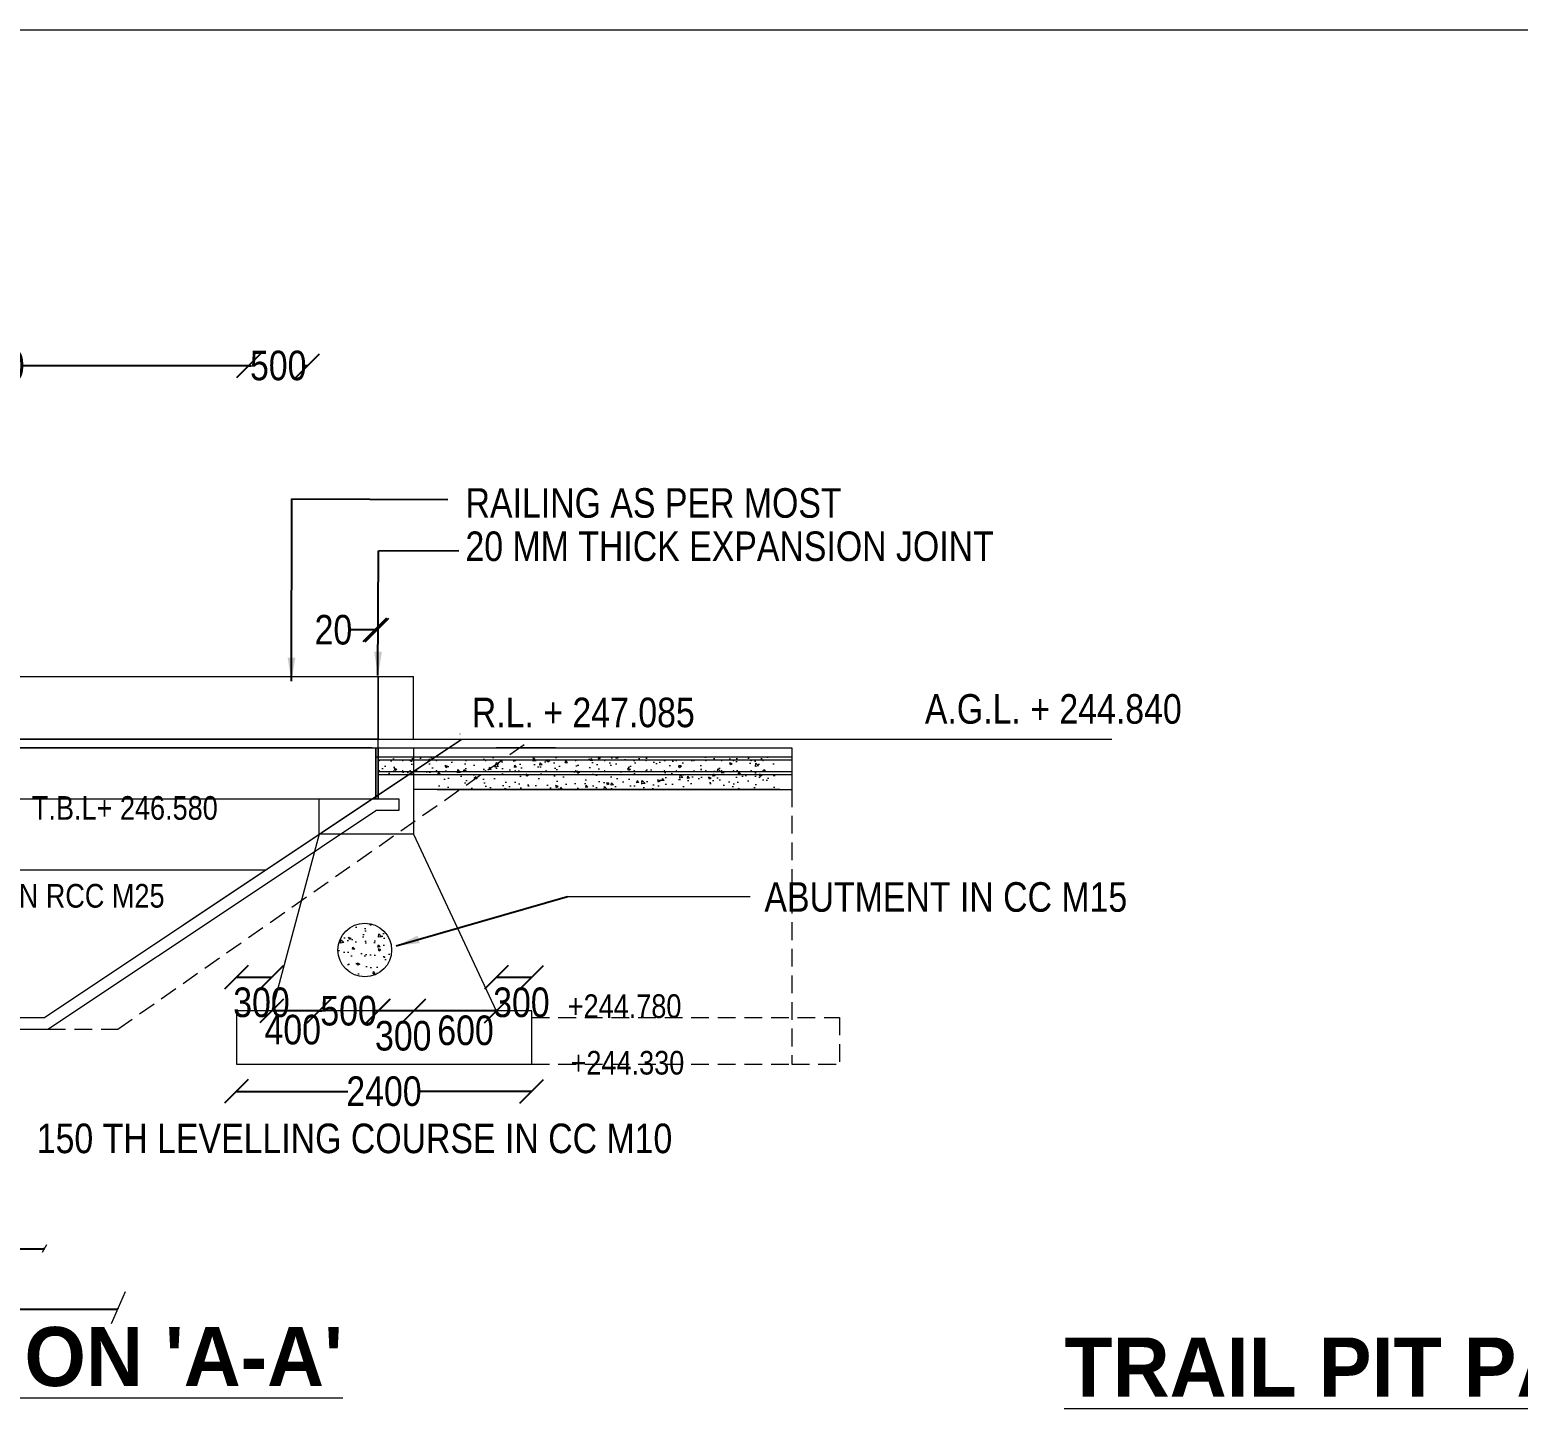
# Model space of a CAD drawing. Header units: millimetres. Extents: x 449716 to 511022, y -37103 to 8494.
# Drawn here: x 475907 to 488504, y -3188 to 8493 of the extents above; entities that cross this region are included whole.
import ezdxf
from ezdxf.enums import TextEntityAlignment as Align

# ---------------------------------------------------------------- set-up
doc = ezdxf.new("R2010")
doc.units = ezdxf.units.MM
doc.header["$LTSCALE"] = 300
doc.header["$MEASUREMENT"] = 0
doc.linetypes.add('DASHED', pattern=[0.75, 0.5, -0.25])
doc.layers.add('MAIN', color=7, linetype='Continuous')
doc.styles.add('ARIAL NARROW', font='ARIALN.TTF', dxfattribs={"height": 250})
doc.styles.add('CITYBLUEPR', font='cityb___.ttf')
doc.dimstyles.get("Standard").update_dxf_attribs({"dimtxt": 200, "dimasz": 200, "dimexe": 0.18, "dimexo": 0.0625, "dimgap": 0.09, "dimtad": 0, "dimdec": 0, "dimzin": 0, "dimdsep": 46, "dimtxsty": 'ARIAL NARROW', "dimcen": 0.0851, "dimdle": 0.1, "dimse1": 1, "dimse2": 1, "dimadec": 0, "dimazin": 0, "dimtfac": 1, "dimtdec": 0, "dimtofl": 0, "dimtmove": 0, "dimatfit": 3, "dimfxl": 1, "dimtolj": 1, "dimtzin": 0, "dimarcsym": 0})
doc.dimstyles.new('STANDARD$0', dxfattribs={"dimscale": 88.888889, "dimtxt": 0.02, "dimasz": 0.02, "dimexe": 0.05, "dimexo": 0.1, "dimgap": 0.002, "dimtad": 2, "dimdec": 0, "dimzin": 1, "dimdsep": 46, "dimtxsty": 'Standard', "dimcen": 0.09, "dimadec": 0, "dimazin": 0, "dimtfac": 1, "dimtdec": 4, "dimtofl": 0, "dimtmove": 0, "dimatfit": 3, "dimfxl": 1, "dimtolj": 1, "dimtzin": 1, "dimarcsym": 0})
doc.dimstyles.new('STANDARD$7', dxfattribs={"dimtxt": 2, "dimasz": 2, "dimexe": 1.25, "dimexo": 0.625, "dimtad": 1, "dimdec": 0, "dimlfac": 0.5, "dimdsep": 46, "dimtxsty": 'ARIAL NARROW', "dimcen": 2.5, "dimdle": 0.1, "dimse1": 1, "dimse2": 1, "dimadec": 0, "dimazin": 0, "dimtfac": 1, "dimtdec": 0, "dimtmove": 0, "dimatfit": 3, "dimfxl": 1, "dimtolj": 1, "dimtzin": 0, "dimarcsym": 0})

# ---------------------------------------------------------------- blocks, each defined once
blk = doc.blocks.new('_Oblique')
at = {"color": 0, "linetype": 'ByBlock', "lineweight": -2}
blk.add_line((-0.5, -0.5), (0.5, 0.5), dxfattribs=at)
blk = doc.blocks.new('*D6')
at = {"layer": 'Defpoints', "color": 0, "lineweight": 9, "transparency": 16777216}
for p in [(478846, 3415), (478846, 3086), (478826, 2936)]:
    blk.add_point(p, dxfattribs=at)
at = {"layer": 'MAIN', "color": 0, "lineweight": -2, "transparency": 16777216}
for p, q in [((478826, 3415), (478626, 3415)), ((478846, 3415), (478826, 3415))]:
    blk.add_line(p, q, dxfattribs=at)
at = {"layer": 'MAIN', "color": 0, "lineweight": -2, "transparency": 16777216, "xscale": 200, "yscale": 200, "zscale": 200, "rotation": 180}
blk.add_blockref('_Oblique', (478826, 3415), dxfattribs=at)
at = {"layer": 'MAIN', "color": 0, "lineweight": -2, "transparency": 16777216, "xscale": 200, "yscale": 200, "zscale": 200}
blk.add_blockref('_Oblique', (478846, 3415), dxfattribs=at)
at = {"layer": 'MAIN', "color": 0, "lineweight": 9, "transparency": 16777216, "insert": (478477, 3415), "char_height": 250, "attachment_point": 5, "style": 'ARIAL NARROW'}
blk.add_mtext('\\A1;20', dxfattribs=at)
blk = doc.blocks.new('*D8')
at = {"layer": 'Defpoints', "color": 0, "lineweight": 9, "transparency": 16777216}
for p in [(477760, 5651), (473330, 1916), (477760, 1766)]:
    blk.add_point(p, dxfattribs=at)
at = {"layer": 'MAIN', "color": 0, "lineweight": -2, "transparency": 16777216}
for p, q in [((473330, 5651), (475236, 5651)), ((477761, 5651), (475855, 5651))]:
    blk.add_line(p, q, dxfattribs=at)
at = {"layer": 'MAIN', "color": 0, "lineweight": -2, "transparency": 16777216, "xscale": 200, "yscale": 200, "zscale": 200, "rotation": 180}
blk.add_blockref('_Oblique', (473330, 5651), dxfattribs=at)
at = {"layer": 'MAIN', "color": 0, "lineweight": -2, "transparency": 16777216, "xscale": 200, "yscale": 200, "zscale": 200}
blk.add_blockref('_Oblique', (477760, 5651), dxfattribs=at)
at = {"layer": 'MAIN', "color": 0, "lineweight": 9, "transparency": 16777216, "insert": (475545, 5651), "char_height": 250, "attachment_point": 5, "style": 'ARIAL NARROW'}
blk.add_mtext('\\A1;4430', dxfattribs=at)
blk = doc.blocks.new('*D9')
at = {"layer": 'Defpoints', "color": 0, "lineweight": 9, "transparency": 16777216}
for p in [(478260, 5651), (477760, 1035), (478260, 1035)]:
    blk.add_point(p, dxfattribs=at)
at = {"layer": 'MAIN', "color": 0, "lineweight": -2, "transparency": 16777216}
for p, q in [((477760, 5651), (477784, 5651)), ((478261, 5651), (478237, 5651))]:
    blk.add_line(p, q, dxfattribs=at)
at = {"layer": 'MAIN', "color": 0, "lineweight": -2, "transparency": 16777216, "xscale": 200, "yscale": 200, "zscale": 200, "rotation": 180}
blk.add_blockref('_Oblique', (477760, 5651), dxfattribs=at)
at = {"layer": 'MAIN', "color": 0, "lineweight": -2, "transparency": 16777216, "xscale": 200, "yscale": 200, "zscale": 200}
blk.add_blockref('_Oblique', (478260, 5651), dxfattribs=at)
at = {"layer": 'MAIN', "color": 0, "lineweight": 9, "transparency": 16777216, "insert": (478010, 5651), "char_height": 250, "attachment_point": 5, "style": 'ARIAL NARROW'}
blk.add_mtext('\\A1;500', dxfattribs=at)
blk = doc.blocks.new('*D19')
at = {"layer": 'Defpoints', "color": 0, "lineweight": 9, "transparency": 16777216}
for p in [(477655, -190), (480156, -190), (477655, -490)]:
    blk.add_point(p, dxfattribs=at)
at = {"layer": 'MAIN', "color": 0, "lineweight": -2, "transparency": 16777216}
for p, q in [((477655, -490), (478598, -490)), ((480156, -490), (479213, -490))]:
    blk.add_line(p, q, dxfattribs=at)
at = {"layer": 'MAIN', "color": 0, "lineweight": -2, "transparency": 16777216, "xscale": 200, "yscale": 200, "zscale": 200, "rotation": 180}
blk.add_blockref('_Oblique', (477655, -490), dxfattribs=at)
at = {"layer": 'MAIN', "color": 0, "lineweight": -2, "transparency": 16777216, "xscale": 200, "yscale": 200, "zscale": 200}
blk.add_blockref('_Oblique', (480156, -490), dxfattribs=at)
at = {"layer": 'MAIN', "color": 0, "lineweight": 9, "transparency": 16777216, "insert": (478905, -490), "char_height": 250, "attachment_point": 5, "style": 'ARIAL NARROW'}
blk.add_mtext('\\A1;2400', dxfattribs=at)
blk = doc.blocks.new('*D20')
at = {"layer": 'Defpoints', "color": 0, "lineweight": 9, "transparency": 16777216}
for p in [(478355, 191), (478355, 191), (478855, 191)]:
    blk.add_point(p, dxfattribs=at)
at = {"layer": 'MAIN', "color": 0, "lineweight": -2, "transparency": 16777216}
for p, q in [((478355, 191), (478379, 191)), ((478856, 191), (478832, 191))]:
    blk.add_line(p, q, dxfattribs=at)
at = {"layer": 'MAIN', "color": 0, "lineweight": -2, "transparency": 16777216, "xscale": 200, "yscale": 200, "zscale": 200, "rotation": 180}
blk.add_blockref('_Oblique', (478355, 191), dxfattribs=at)
at = {"layer": 'MAIN', "color": 0, "lineweight": -2, "transparency": 16777216, "xscale": 200, "yscale": 200, "zscale": 200}
blk.add_blockref('_Oblique', (478855, 191), dxfattribs=at)
at = {"layer": 'MAIN', "color": 0, "lineweight": 9, "transparency": 16777216, "insert": (478605, 191), "char_height": 250, "attachment_point": 5, "style": 'ARIAL NARROW'}
blk.add_mtext('\\A1;500', dxfattribs=at)
blk = doc.blocks.new('*D21')
at = {"layer": 'Defpoints', "color": 0, "lineweight": 9, "transparency": 16777216}
for p in [(478856, 191), (478856, 191), (479156, 191)]:
    blk.add_point(p, dxfattribs=at)
at = {"layer": 'MAIN', "color": 0, "lineweight": -2, "transparency": 16777216}
blk.add_line((479156, 191), (478856, 191), dxfattribs=at)
at = {"layer": 'MAIN', "color": 0, "lineweight": -2, "transparency": 16777216, "xscale": 200, "yscale": 200, "zscale": 200, "rotation": 180}
blk.add_blockref('_Oblique', (478856, 191), dxfattribs=at)
at = {"layer": 'MAIN', "color": 0, "lineweight": -2, "transparency": 16777216, "xscale": 200, "yscale": 200, "zscale": 200}
blk.add_blockref('_Oblique', (479156, 191), dxfattribs=at)
at = {"layer": 'MAIN', "color": 0, "lineweight": 9, "transparency": 16777216, "insert": (479068, -21), "char_height": 250, "attachment_point": 5, "style": 'ARIAL NARROW'}
blk.add_mtext('\\A1;300', dxfattribs=at)
blk = doc.blocks.new('*D22')
at = {"layer": 'Defpoints', "color": 0, "lineweight": 9, "transparency": 16777216}
for p in [(477955, 191), (477955, 191), (478355, 191)]:
    blk.add_point(p, dxfattribs=at)
at = {"layer": 'MAIN', "color": 0, "lineweight": -2, "transparency": 16777216}
blk.add_line((478355, 191), (477955, 191), dxfattribs=at)
at = {"layer": 'MAIN', "color": 0, "lineweight": -2, "transparency": 16777216, "xscale": 200, "yscale": 200, "zscale": 200, "rotation": 180}
blk.add_blockref('_Oblique', (477955, 191), dxfattribs=at)
at = {"layer": 'MAIN', "color": 0, "lineweight": -2, "transparency": 16777216, "xscale": 200, "yscale": 200, "zscale": 200}
blk.add_blockref('_Oblique', (478355, 191), dxfattribs=at)
at = {"layer": 'MAIN', "color": 0, "lineweight": 9, "transparency": 16777216, "insert": (478133, 31), "char_height": 250, "attachment_point": 5, "style": 'ARIAL NARROW'}
blk.add_mtext('\\A1;400', dxfattribs=at)
blk = doc.blocks.new('*D23')
at = {"layer": 'Defpoints', "color": 0, "lineweight": 9, "transparency": 16777216}
for p in [(479156, 191), (479156, 191), (479856, 191)]:
    blk.add_point(p, dxfattribs=at)
at = {"layer": 'MAIN', "color": 0, "lineweight": -2, "transparency": 16777216}
blk.add_line((479856, 191), (479156, 191), dxfattribs=at)
at = {"layer": 'MAIN', "color": 0, "lineweight": -2, "transparency": 16777216, "xscale": 200, "yscale": 200, "zscale": 200, "rotation": 180}
blk.add_blockref('_Oblique', (479156, 191), dxfattribs=at)
at = {"layer": 'MAIN', "color": 0, "lineweight": -2, "transparency": 16777216, "xscale": 200, "yscale": 200, "zscale": 200}
blk.add_blockref('_Oblique', (479856, 191), dxfattribs=at)
at = {"layer": 'MAIN', "color": 0, "lineweight": 9, "transparency": 16777216, "insert": (479595, 25), "char_height": 250, "attachment_point": 5, "style": 'ARIAL NARROW'}
blk.add_mtext('\\A1;600', dxfattribs=at)
blk = doc.blocks.new('*D24')
at = {"layer": 'Defpoints', "color": 0, "lineweight": 9, "transparency": 16777216}
for p in [(479856, 474), (479856, 474), (480155, 474)]:
    blk.add_point(p, dxfattribs=at)
at = {"layer": 'MAIN', "color": 0, "lineweight": -2, "transparency": 16777216}
blk.add_line((480156, 474), (479856, 474), dxfattribs=at)
at = {"layer": 'MAIN', "color": 0, "lineweight": -2, "transparency": 16777216, "xscale": 200, "yscale": 200, "zscale": 200, "rotation": 180}
blk.add_blockref('_Oblique', (479856, 474), dxfattribs=at)
at = {"layer": 'MAIN', "color": 0, "lineweight": -2, "transparency": 16777216, "xscale": 200, "yscale": 200, "zscale": 200}
blk.add_blockref('_Oblique', (480155, 474), dxfattribs=at)
at = {"layer": 'MAIN', "color": 0, "lineweight": 9, "transparency": 16777216, "insert": (480068, 262), "char_height": 250, "attachment_point": 5, "style": 'ARIAL NARROW'}
blk.add_mtext('\\A1;300', dxfattribs=at)
blk = doc.blocks.new('*D25')
at = {"layer": 'Defpoints', "color": 0, "lineweight": 9, "transparency": 16777216}
for p in [(477656, 474), (477656, 474), (477955, 474)]:
    blk.add_point(p, dxfattribs=at)
at = {"layer": 'MAIN', "color": 0, "lineweight": -2, "transparency": 16777216}
blk.add_line((477956, 474), (477655, 474), dxfattribs=at)
at = {"layer": 'MAIN', "color": 0, "lineweight": -2, "transparency": 16777216, "xscale": 200, "yscale": 200, "zscale": 200, "rotation": 180}
blk.add_blockref('_Oblique', (477656, 474), dxfattribs=at)
at = {"layer": 'MAIN', "color": 0, "lineweight": -2, "transparency": 16777216, "xscale": 200, "yscale": 200, "zscale": 200}
blk.add_blockref('_Oblique', (477955, 474), dxfattribs=at)
at = {"layer": 'MAIN', "color": 0, "lineweight": 9, "transparency": 16777216, "insert": (477868, 262), "char_height": 250, "attachment_point": 5, "style": 'ARIAL NARROW'}
blk.add_mtext('\\A1;300', dxfattribs=at)
blk = doc.blocks.new('*D64')
at = {"color": 0, "linetype": 'ByBlock', "lineweight": -2, "transparency": 16777216}
for p, q in [((470002, -1822), (476029, -1822)), ((476030, -1813), (476030, -1817))]:
    blk.add_line(p, q, dxfattribs=at)
at = {"color": 0, "linetype": 'ByBlock', "lineweight": 9, "transparency": 16777216}
for points in [[(470002, -1821), (470002, -1822), (470000, -1822)], [(476029, -1821), (476029, -1822), (476030, -1822)]]:
    blk.add_solid(points, dxfattribs=at)
at = {"layer": 'Defpoints', "color": 0, "linetype": 'ByBlock', "lineweight": 9, "transparency": 16777216}
for p in [(470000, -1826), (476030, -1822), (476030, -1822)]:
    blk.add_point(p, dxfattribs=at)
at = {"color": 0, "linetype": 'ByBlock', "lineweight": 9, "transparency": 16777216, "insert": (473015, -1732), "char_height": 1.78, "attachment_point": 5}
blk.add_mtext('\\A1;{\\H100x;6000}', dxfattribs=at)
blk = doc.blocks.new('*D65')
at = {"color": 0, "linetype": 'ByBlock', "lineweight": -2, "transparency": 16777216}
for p, q in [((469505, -2324), (469505, -2328)), ((469507, -2332), (476650, -2332)), ((476652, -2324), (476652, -2328))]:
    blk.add_line(p, q, dxfattribs=at)
at = {"color": 0, "linetype": 'ByBlock', "lineweight": 9, "transparency": 16777216}
for points in [[(469507, -2332), (469507, -2333), (469505, -2332)], [(476650, -2332), (476650, -2333), (476652, -2332)]]:
    blk.add_solid(points, dxfattribs=at)
at = {"layer": 'Defpoints', "color": 0, "linetype": 'ByBlock', "lineweight": 9, "transparency": 16777216}
for p in [(469505, -2332), (476652, -2332), (476652, -2332)]:
    blk.add_point(p, dxfattribs=at)
at = {"color": 0, "linetype": 'ByBlock', "lineweight": 9, "transparency": 16777216, "insert": (473078, -2334), "char_height": 1.78, "attachment_point": 5}
blk.add_mtext('\\A1;7147', dxfattribs=at)

msp = doc.modelspace()

# ---------------------------------------------------------------- hatches: boundary and pattern name
at = {"layer": 'MAIN', "lineweight": 9}
h = msp.add_hatch(dxfattribs=at)
h.set_pattern_fill('AR-CONC', color=0, scale=30, style=0)
h.set_pattern_definition([(130, (1053673.99, 21359.08), (-215.178055, -18.82564), [22.5, -247.5]), (185, (1053674, 21359.08), (41.6254, 225.65764), [18, -198]), (79.5486, (1053656.06, 21357.5), (-173.552815, 206.83186), [19.12206, -210.34263]), (133.8158, (1053674, 21419.08), (-320.17231, -49.6557), [33.75, -371.25]), (83.3644, (1053647.3, 21414.94), (-280.39881, 292.23536), [28.68309, -315.5139]), (188.8158, (1053674, 21419.08), (-280.39858, 292.23558), [27, -297]), (159, (1053643.99, 21404.08), (-179.072116, -120.785667), [22.5, -247.5]), (214, (1053644, 21404.08), (-72.9946, 217.54501), [18, -198]), (108.5486, (1053629.07, 21394.01), (-252.06679, 96.75915), [19.12206, -210.34263]), (142.5, (1053673.99, 21359.08), (-3.647957, 99.868156), [0, -195.6, 0, -201, 0, -198.75]), (172.5, (1053673.99, 21359.08), (-78.920861, 118.323514), [0, -114.6, 0, -191.1, 0, -75.75]), (212.5, (1053740.89, 21359.08), (-160.146731, -6.766462), [0, -75, 0, -234, 0, -310.5]), (222.5, (1053770.89, 21359.08), (-174.95585, 30.031495), [0, -97.5, 0, -155.4, 0, -220.5])])
h.paths.add_polyline_path([(478855.5, 2340.8), (482255.5, 2340.8), (482255.5, 2065.8), (479355.5, 2065.8), (479355.5, 2190.8), (478855.5, 2190.8)])
h = msp.add_hatch(dxfattribs=at)
h.set_pattern_fill('AR-CONC', color=0, scale=30, style=0)
h.set_pattern_definition([(130, (1032921.86, -101320.73), (-215.178055, -18.82564), [22.5, -247.5]), (185, (1032921.86, -101320.73), (41.6254, 225.65764), [18, -198]), (79.5486, (1032903.93, -101322.3), (-173.552815, 206.83186), [19.12206, -210.34263]), (133.8158, (1032921.86, -101260.73), (-320.17231, -49.6557), [33.75, -371.25]), (83.3644, (1032895.18, -101264.86), (-280.39881, 292.23536), [28.68309, -315.5139]), (188.8158, (1032921.86, -101260.73), (-280.39858, 292.23558), [27, -297]), (159, (1032891.86, -101275.73), (-179.072116, -120.785667), [22.5, -247.5]), (214, (1032891.86, -101275.73), (-72.9946, 217.54501), [18, -198]), (108.5486, (1032876.94, -101285.8), (-252.06679, 96.75915), [19.12206, -210.34263]), (142.5, (1032921.86, -101320.73), (-3.647957, 99.868156), [0, -195.6, 0, -201, 0, -198.75]), (172.5, (1032921.86, -101320.73), (-78.920861, 118.323514), [0, -114.6, 0, -191.1, 0, -75.75]), (212.5, (1032988.76, -101320.73), (-160.146731, -6.766462), [0, -75, 0, -234, 0, -310.5]), (222.5, (1033018.76, -101320.73), (-174.95585, 30.031495), [0, -97.5, 0, -155.4, 0, -220.5])])
edge = h.paths.add_edge_path()
edge.add_arc((478742.6, 706.1), 226.8, 0, 360)

# ---------------------------------------------------------------- linework, layer by layer
at = {"color": 0, "linetype": 'DASHED', "lineweight": 9}
for p, q in [((476651.5, 36.3), (480156.3, 2490.8)), ((482355.9, 2065.8), (482355.9, -258.5)), ((480155.5, 134.8), (482705, 134.8)), ((482705, 134.8), (482760, 134.8)), ((482705, 134.8), (482705, 134.8)), ((482705, 134.8), (482705, 134.8)), ((482760, 134.8), (482760, -258.5)), ((476060.6, 36.3), (476651.5, 36.3)), ((480155.5, -258.5), (482355.9, -258.5)), ((482355.9, -258.5), (482760, -258.5))]:
    msp.add_line(p, q, dxfattribs=at)
at = {"color": 0, "linetype": 'ByBlock', "lineweight": 9}
for p, q in [((476047.5, -1789.5), (476013.5, -1853.5)), ((476713.5, -2186.5), (476597.5, -2457))]:
    msp.add_line(p, q, dxfattribs=at)
at = {"layer": 'MAIN', "color": 0, "lineweight": 9}
for p, q in [((449716, 8493.5), (511022, 8493.5)), ((478855.3, 3020.8), (479155.3, 3020.8)), ((478855.5, 3020.8), (479155.5, 3020.8)), ((478855.5, 2415.8), (478855.5, 3020.8)), ((479155.5, 2490.8), (479155.5, 3020.8)), ((466499.7, 2490.8), (479561.3, 2490.8)), ((466799.7, 2490.8), (479261.3, 2490.8)), ((466799.7, 2490.8), (479261.3, 2490.8)), ((467105.7, 2490.8), (478955.3, 2490.8)), ((467257.2, 2415.8), (478803.8, 2415.8)), ((473030.5, 2490.8), (485064.9, 2490.8)), ((478805.5, 2415.8), (473040.5, 2415.8)), ((473040.5, 2415.8), (479560.5, 2415.8)), ((476030.5, 135.8), (479561.6, 2489.9)), ((476030.6, 135.9), (479563, 2490.8)), ((476030.9, 136.1), (479563, 2490.8)), ((476030.9, 136.1), (479563, 2490.8)), ((478835.5, 2415.8), (478835.5, 1985.8)), ((478835.5, 2415.8), (478835.5, 1985.8)), ((478835.5, 1985.8), (478835.5, 2415.8)), ((478855.5, 2415.8), (478855.5, 1985.8)), ((478855.5, 2415.8), (478855.5, 1985.8)), ((478855.5, 1985.8), (478855.5, 2415.8)), ((478855.5, 2415.8), (482255.5, 2415.8)), ((478855.9, 2415.8), (482355.9, 2415.8)), ((479155.5, 2415.8), (479155.5, 1685.8)), ((479855.5, 2415.8), (480355.5, 2415.8)), ((480355.5, 2415.8), (479855.5, 2415.8)), ((479856.3, 2490.8), (480356.3, 2490.8)), ((479856.3, 2490.8), (480156.3, 2490.8)), ((482355.9, 2415.8), (482355.9, 2065.8)), ((478835.5, 2340.8), (482255.5, 2340.8)), ((478835.9, 2340.8), (482355.9, 2340.8)), ((478855.5, 2315.8), (482255.5, 2315.8)), ((478855.9, 2315.8), (482355.9, 2315.8)), ((478855.5, 2215.8), (482255.5, 2215.8)), ((478855.5, 2190.8), (482255.5, 2190.8)), ((478855.9, 2215.8), (482355.9, 2215.8)), ((478855.9, 2190.8), (482355.9, 2190.8)), ((479355.5, 2065.8), (482255.5, 2065.8)), ((479355.9, 2065.8), (482355.9, 2065.8)), ((467500.5, 1985.8), (478560.5, 1985.8)), ((473030.5, 1985.8), (477905.5, 1985.8)), ((478355.5, 1685.8), (478355.5, 1985.8)), ((478355.5, 1685.8), (478355.5, 1985.8)), ((478355.5, 1685.8), (478355.5, 1985.8)), ((478355.5, 1685.8), (478355.5, 1985.8)), ((478355.5, 1985.8), (478855.5, 1985.8)), ((478805.5, 1985.8), (479030.5, 1985.8)), ((479030.5, 1985.8), (479030.5, 1885.8)), ((479155.5, 1915.8), (479155.5, 1685.8)), ((479155.5, 1915.8), (479155.5, 1685.8)), ((477906.7, 1266.4), (478836.6, 1885.7)), ((479030.5, 1885.8), (478836.9, 1885.8)), ((478355.5, 1685.8), (477955.5, 191)), ((479155.5, 1685.8), (478355.5, 1685.8)), ((479155.5, 1685.8), (478355.5, 1685.8)), ((479155.5, 1685.8), (479855.5, 191)), ((468155.5, 1385.8), (477905.5, 1385.8)), ((476030.5, 135.8), (477929.4, 1401.8)), ((476060.9, 35.9), (477906.7, 1266.4)), ((480457.9, 1158.1), (482003.2, 1158.1)), ((470030.7, 135.8), (476030.5, 135.8)), ((470780.5, 135.8), (476030.3, 135.8)), ((477655.5, 191), (477655.5, -258.5)), ((477955.5, 191), (477655.5, 191)), ((479786.1, 191), (477876.5, 191)), ((480155.5, 191), (479855.5, 191)), ((480155.5, -258.5), (480155.5, 191)), ((470000.4, 35.8), (476060.6, 35.8)), ((477656, -259), (480155, -259)), ((480155, -259), (480155.5, -258.5))]:
    msp.add_line(p, q, dxfattribs=at)
msp.add_lwpolyline([(467205.7, 3020.8), (478855.5, 3020.8), (478855.5, 2490.8), (467205.7, 2490.8)], close=True, dxfattribs=at)
at = {"layer": 'MAIN', "color": 0, "lineweight": 9, "const_width": 6.25, "flags": 128}
for points in [[(478860.9, 2308.8, 1), (478867.2, 2308.8, 1)], [(479060.2, 2308.8, 1), (479066.5, 2308.8, 1)], [(479123.1, 2308.8, 1), (479129.4, 2308.8, 1)], [(479123.5, 2308.8, 1), (479129.8, 2308.8, 1)], [(479345.8, 2308.8, 1), (479352, 2308.8, 1)], [(479346.1, 2308.8, 1), (479352.4, 2308.8, 1)], [(479595.8, 2308.8, 1), (479602, 2308.8, 1)], [(479596.1, 2308.8, 1), (479602.4, 2308.8, 1)], [(479762.4, 2308.8, 1), (479768.6, 2308.8, 1)], [(479762.8, 2308.8, 1), (479769, 2308.8, 1)], [(480012.4, 2308.8, 1), (480018.6, 2308.8, 1)], [(480012.8, 2308.8, 1), (480019, 2308.8, 1)], [(480273.7, 2308.8, 1), (480280, 2308.8, 1)], [(480274.1, 2308.8, 1), (480280.3, 2308.8, 1)], [(480523.7, 2308.8, 1), (480530, 2308.8, 1)], [(480524.1, 2308.8, 1), (480530.3, 2308.8, 1)], [(480769.4, 2308.8, 1), (480775.7, 2308.8, 1)], [(480769.8, 2308.8, 1), (480776.1, 2308.8, 1)], [(481019.4, 2308.8, 1), (481025.7, 2308.8, 1)], [(481119.8, 2308.8, 1), (481126.1, 2308.8, 1)], [(481275.3, 2308.8, 1), (481281.5, 2308.8, 1)], [(481375.6, 2308.8, 1), (481381.9, 2308.8, 1)], [(481525.3, 2308.8, 1), (481531.5, 2308.8, 1)], [(481625.6, 2308.8, 1), (481631.9, 2308.8, 1)], [(481759.4, 2308.8, 1), (481765.6, 2308.8, 1)], [(481859.7, 2308.8, 1), (481866, 2308.8, 1)], [(482009.4, 2308.8, 1), (482015.6, 2308.8, 1)], [(482109.7, 2308.8, 1), (482116, 2308.8, 1)], [(478860.9, 2223, 1), (478867.2, 2223, 1)], [(479060.2, 2223, 1), (479066.5, 2223, 1)], [(479123.1, 2223, 1), (479129.4, 2223, 1)], [(479123.5, 2223, 1), (479129.8, 2223, 1)], [(479345.8, 2223, 1), (479352, 2223, 1)], [(479346.1, 2223, 1), (479352.4, 2223, 1)], [(479595.8, 2223, 1), (479602, 2223, 1)], [(479596.1, 2223, 1), (479602.4, 2223, 1)], [(479762.4, 2223, 1), (479768.6, 2223, 1)], [(479762.8, 2223, 1), (479769, 2223, 1)], [(480012.4, 2223, 1), (480018.6, 2223, 1)], [(480012.8, 2223, 1), (480019, 2223, 1)], [(480273.7, 2223, 1), (480280, 2223, 1)], [(480274.1, 2223, 1), (480280.3, 2223, 1)], [(480523.7, 2223, 1), (480530, 2223, 1)], [(480524.1, 2223, 1), (480530.3, 2223, 1)], [(480769.4, 2223, 1), (480775.7, 2223, 1)], [(480769.8, 2223, 1), (480776.1, 2223, 1)], [(481019.4, 2223, 1), (481025.7, 2223, 1)], [(481119.8, 2223, 1), (481126.1, 2223, 1)], [(481275.3, 2223, 1), (481281.5, 2223, 1)], [(481375.6, 2223, 1), (481381.9, 2223, 1)], [(481525.3, 2223, 1), (481531.5, 2223, 1)], [(481625.6, 2223, 1), (481631.9, 2223, 1)], [(481759.4, 2223, 1), (481765.6, 2223, 1)], [(481859.7, 2223, 1), (481866, 2223, 1)], [(482009.4, 2223, 1), (482015.6, 2223, 1)], [(482109.7, 2223, 1), (482116, 2223, 1)]]:
    msp.add_lwpolyline(points, format="xyb", close=True, dxfattribs=at)
at = {"layer": 'MAIN', "color": 0, "lineweight": 9}
msp.add_lwpolyline([(482255.5, 2065.8), (479155.5, 2065.8)], dxfattribs=at)
msp.add_circle((478742.6, 706.1), 226.8, dxfattribs=at)
for centre, start, end in [((479550.3, 2534.4), 303.69007, 90), ((478836.8, 1885.3), 90, 123.66312), ((478836.9, 1885.3), 90, 123.66312), ((478840.4, 1885.3), 90, 123.66312), ((476030.3, 136.3), 270, 303.69007), ((476060.6, 36.3), 270, 303.69007), ((477656, -258.5), 180, 270)]:
    msp.add_arc(centre, 0.5, start, end, dxfattribs=at)

# ---------------------------------------------------------------- texts
at = {"layer": 'MAIN', "color": 0, "lineweight": 9, "style": 'ARIAL NARROW'}
for s, height, p in [('RAILING AS PER MOST', 250, (479595.5, 4364.2)), ('R.L. + 247.085', 250, (479648.2, 2591.7)), ('A.G.L. + 244.840', 250, (483482.6, 2621.4)), ('T.B.L+ 246.580', 200, (475925.1, 1808.4))]:
    msp.add_text(s, height=height, dxfattribs=at).set_placement(p)
at = {"layer": 'MAIN', "color": 0, "lineweight": 9, "style": 'CITYBLUEPR'}
for s, p in [("%%USECTIONAL ELEVATION 'A-A'", (473773.6, -2984)), ('%%UTRAIL PIT PARTICULARS @ KM 0.905', (490709.8, -3073.3))]:
    msp.add_text(s, height=500, dxfattribs=at).set_placement(p, align=Align.CENTER)
at = {"layer": 'MAIN', "color": 0, "lineweight": 9, "style": 'ARIAL NARROW'}
for s, insert, char_height, attachment_point in [('20 MM THICK EXPANSION JOINT', (479594.5, 4121.1), 250, 4), ('BED BLOCK IN RCC M25', (474375.1, 1163.5), 200, 4), ('ABUTMENT IN CC M15', (485195.1, 1153.3), 250, 6), (' \\P150 TH LEVELLING COURSE IN CC M10', (475966.4, -681.2), 250, 4)]:
    msp.add_mtext(s, dxfattribs=dict(at, insert=insert, char_height=char_height, attachment_point=attachment_point))
at = {"layer": 'MAIN', "color": 0, "lineweight": 9, "char_height": 200, "width": 2930.825, "attachment_point": 1, "style": 'ARIAL NARROW'}
for s, insert in [(' +244.780', (480396.5, 331.3)), (' +244.330', (480420.8, -147.7))]:
    msp.add_mtext(s, dxfattribs=dict(at, insert=insert))

# ---------------------------------------------------------------- dimensions: what is measured, and where the dimension line sits
at = {"color": 0, "linetype": 'ByBlock', "lineweight": 9}
dim = msp.add_linear_dim(base=(476030.3, -1821.5), p1=(470000.1, -1825.9), p2=(476030.3, -1821.5), text='{\\H100x;6000}', dimstyle='STANDARD$0', dxfattribs=at)
dim.commit()
dim.dimension.update_dxf_attribs({"geometry": '*D64', "text_midpoint": (473015.2, -1732.4)})
dim = msp.add_linear_dim(base=(476651.5, -2332.5), p1=(469505, -2332.5), p2=(476651.5, -2332.5), dimstyle='STANDARD$0', dxfattribs=at)
dim.commit()
dim.dimension.update_dxf_attribs({"geometry": '*D65', "text_midpoint": (473078.25, -2333.5666667)})
at = {"layer": 'MAIN', "color": 0, "lineweight": 9}
for base, p1, p2, picture, middle in [((477760.5, 5650.6), (473330.5, 1915.8), (477760.5, 1765.8), '*D8', (475545.5, 5650.6)), ((478260.5, 5651.2), (477760.5, 1035), (478260.5, 1035), '*D9', (478010.5, 5651.2))]:
    dim = msp.add_linear_dim(base=base, p1=p1, p2=p2, dimstyle='Standard', override={"dimtxt": 250, "dimblk1": 'Oblique', "dimblk2": 'Oblique', "dimsah": 1}, dxfattribs=at)
    dim.commit()
    dim.dimension.update_dxf_attribs({"geometry": picture, "text_midpoint": middle})
dim = msp.add_linear_dim(base=(478845.6, 3415.3), p1=(478825.6, 2936.3), p2=(478845.6, 3086.3), dimstyle='Standard', override={"dimtxt": 250, "dimblk1": 'Oblique', "dimblk2": 'Oblique', "dimsah": 1}, dxfattribs=at)
dim.commit()
dim.dimension.update_dxf_attribs({"geometry": '*D6', "text_midpoint": (478477.3, 3415.3), "dimtype": 160})
for base, p1, p2, picture, middle in [((477655.6, 474.5), (477955.4, 474.5), (477655.6, 474.5), '*D25', (477867.5, 262.4)), ((479855.6, 474.5), (480155.4, 474.5), (479855.6, 474.5), '*D24', (480067.5, 262.4)), ((477955.5, 191), (478355.2, 191), (477955.5, 191), '*D22', (478132.6, 31.4)), ((478855.7, 191), (479155.5, 191), (478855.7, 191), '*D21', (479067.6, -21.1))]:
    dim = msp.add_linear_dim(base=base, p1=p1, p2=p2, angle=180, dimstyle='STANDARD$0', override={"dimscale": 1, "dimtxt": 250, "dimasz": 200, "dimexe": 0.18, "dimexo": 0.0625, "dimgap": 0.09, "dimtad": 0, "dimzin": 0, "dimtxsty": 'ARIAL NARROW', "dimblk1": 'Oblique', "dimblk2": 'Oblique', "dimsah": 1, "dimcen": 0.0851, "dimdle": 0.1, "dimse1": 1, "dimse2": 1, "dimtdec": 0, "dimtmove": 2, "dimtzin": 0}, dxfattribs=at)
    dim.commit()
    dim.dimension.update_dxf_attribs({"geometry": picture, "text_midpoint": middle, "dimtype": 160})
dim = msp.add_linear_dim(base=(478355.5, 191), p1=(478855.5, 191), p2=(478355.5, 191), angle=180, dimstyle='STANDARD$0', override={"dimscale": 1, "dimtxt": 250, "dimasz": 200, "dimexe": 0.18, "dimexo": 0.0625, "dimgap": 0.09, "dimtad": 0, "dimzin": 0, "dimtxsty": 'ARIAL NARROW', "dimblk1": 'Oblique', "dimblk2": 'Oblique', "dimsah": 1, "dimcen": 0.0851, "dimdle": 0.1, "dimse1": 1, "dimse2": 1, "dimtdec": 0, "dimtzin": 0}, dxfattribs=at)
dim.commit()
dim.dimension.update_dxf_attribs({"geometry": '*D20', "text_midpoint": (478605.5, 191)})
dim = msp.add_linear_dim(base=(479155.7, 191), p1=(479855.5, 191), p2=(479155.7, 190.8), angle=180, text='600', dimstyle='STANDARD$0', override={"dimscale": 1, "dimtxt": 250, "dimasz": 200, "dimexe": 0.18, "dimexo": 0.0625, "dimgap": 0.09, "dimtad": 0, "dimzin": 0, "dimtxsty": 'ARIAL NARROW', "dimblk1": 'Oblique', "dimblk2": 'Oblique', "dimsah": 1, "dimcen": 0.0851, "dimdle": 0.1, "dimse1": 1, "dimse2": 1, "dimtdec": 0, "dimtmove": 2, "dimtzin": 0}, dxfattribs=at)
dim.commit()
dim.dimension.update_dxf_attribs({"geometry": '*D23', "text_midpoint": (479595.5, 25.5), "dimtype": 160})
dim = msp.add_linear_dim(base=(477655.5, -490.1), p1=(480155.5, -190.3), p2=(477655.5, -190.3), angle=180, text='2400', dimstyle='STANDARD$0', override={"dimscale": 1, "dimtxt": 250, "dimasz": 200, "dimexe": 0.18, "dimexo": 0.0625, "dimgap": 0.09, "dimtad": 0, "dimzin": 0, "dimtxsty": 'ARIAL NARROW', "dimblk1": 'Oblique', "dimblk2": 'Oblique', "dimsah": 1, "dimcen": 0.0851, "dimdle": 0.1, "dimse1": 1, "dimse2": 1, "dimtdec": 0, "dimtzin": 0}, dxfattribs=at)
dim.commit()
dim.dimension.update_dxf_attribs({"geometry": '*D19', "text_midpoint": (478905.5, -490.1)})

# ---------------------------------------------------------------- leaders
for points, override in [([(478121.6, 2980.7), (478126.5, 4522.8), (479445.2, 4517.8)], {"dimtxt": 250, "dimasz": 200, "dimexe": 0.18, "dimexo": 0.0625, "dimgap": 0.09, "dimtad": 0, "dimlfac": 1, "dimzin": 0, "dimcen": 0.0851, "dimtofl": 0}), ([(478854.2, 3029.7), (478857.5, 4085), (479537.7, 4087.5)], {"dimtxt": 200, "dimasz": 200, "dimexe": 0.18, "dimexo": 0.0625, "dimgap": 0.09, "dimtad": 0, "dimtoh": 1, "dimlfac": 1, "dimzin": 0, "dimcen": 0.09, "dimtdec": 4, "dimtofl": 0}), ([(479006.9, 741.1), (480457.9, 1158.1)], {"dimtxt": 200, "dimasz": 200, "dimexe": 0.18, "dimexo": 0.0625, "dimgap": 0.09, "dimtad": 0, "dimtoh": 1, "dimlfac": 1, "dimzin": 0, "dimcen": 0.09, "dimtdec": 4, "dimtofl": 0})]:
    msp.add_leader(points, dimstyle='STANDARD$7', override=override, dxfattribs=at)

doc.saveas('drawing.dxf')
